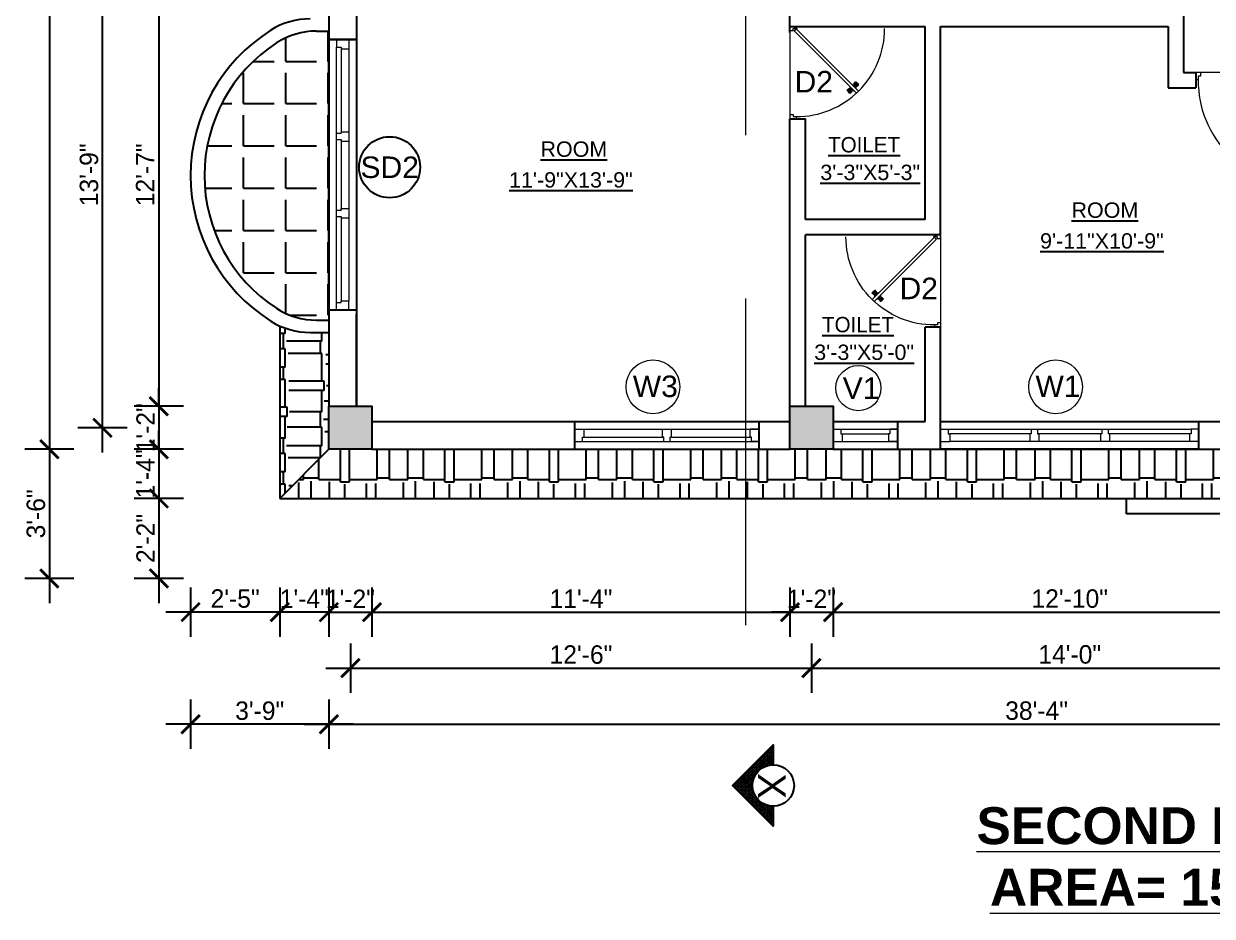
# Model space of a CAD drawing. Header units: inches. Extents: x 1397 to 20304, y -27267 to -746.
# Drawn here: x 9911 to 10297.7, y -19940.5 to -19650.3 of the extents above; entities that cross this region are included whole.
import ezdxf

# ---------------------------------------------------------------- set-up
doc = ezdxf.new("R2010")
doc.units = ezdxf.units.IN
doc.header["$LTSCALE"] = 17
doc.header["$MEASUREMENT"] = 0
doc.linetypes.add('21_FP_00$0$HIDDEN', pattern=[0.375, 0.25, -0.125])
doc.linetypes.add('PHANTOM2', pattern=[1.25, 0.625, -0.125, 0.125, -0.125, 0.125, -0.125])
for name, color, linetype, lineweight in [('25 BOT BAR', 12, 'Continuous', 25), ('aa_section_line', 2, 'PHANTOM2', 13), ('DOOR & WIN', 1, 'Continuous', 25), ('OUTLINE', 1, 'Continuous', 25), ('PUERTAS', 7, 'Continuous', 9), ('TEXT', 231, 'Continuous', 20), ('WINDOW FRAME PLAN', 162, 'Continuous', 18)]:
    doc.layers.add(name, color=color, linetype=linetype, lineweight=lineweight)
doc.layers.add('A-Sect-Iden', color=111, linetype='Continuous')
doc.styles.add('ARCHITECTURE', font='stylu.ttf')
doc.styles.add('DIMTEXT', font='arial.ttf', dxfattribs={"height": 6})
doc.styles.add('HEADING', font='swissel.ttf')
doc.dimstyles.new('8 SCALE', dxfattribs={"dimscale": 0, "dimtxt": 6, "dimasz": 6, "dimexe": 8, "dimexo": 8, "dimgap": 1.25, "dimtad": 1, "dimdec": 0, "dimzin": 3, "dimdsep": 46, "dimlunit": 4, "dimtxsty": 'ARCHITECTURE', "dimblk": 'ARCHTICK', "dimcen": 8, "dimdle": 8, "dimclrd": 5, "dimclre": 5, "dimclrt": 7, "dimadec": 0, "dimazin": 0, "dimtfac": 0.75, "dimtdec": 0, "dimtix": 1, "dimtmove": 2, "dimatfit": 3, "dimldrblk": 'ARCHTICK', "dimfxl": 8, "dimfxlon": 1, "dimtolj": 1, "dimtzin": 0, "dimlwd": -1, "dimlwe": -1, "dimarcsym": 0})
pattern_1 = [(0, (0, -934.489), (25.5, 12), [6, -5, 7, -3, 9, -4]), (0, (6, -933.989), (25.5, 12), [5, -19, 4, -6]), (0, (18, -935.239), (25.5, 12), [3, -31]), (90, (0, -934.489), (-8.5, 12), [11.5, -36.5]), (90, (6, -934.489), (-8.5, 12), [11.25, -36.75]), (90, (11, -934.489), (-8.5, 12), [10.5, -37.5]), (90, (18, -935.239), (-8.5, 12), [11.5, -36.5]), (90, (21, -935.239), (-8.5, 12), [11.5, -36.5]), (90, (30, -934.489), (-8.5, 12), [11, -37])]

# ---------------------------------------------------------------- blocks, each defined once
blk = doc.blocks.new("5'")
at = {"layer": 'WINDOW FRAME PLAN'}
for p, q in [((10026.35, -7897.24), (10086.35, -7897.24)), ((10026.35, -7897.24), (10026.35, -7901.24)), ((10026.35, -7897.24), (10029.35, -7897.24)), ((10029.35, -7899.74), (10029.35, -7897.24)), ((10054.85, -7899.74), (10054.85, -7897.24)), ((10054.85, -7897.24), (10057.85, -7897.24)), ((10057.85, -7899.74), (10057.85, -7897.24)), ((10086.35, -7897.24), (10083.35, -7897.24)), ((10083.35, -7899.74), (10083.35, -7897.24)), ((10086.35, -7897.24), (10086.35, -7901.24)), ((10026.35, -7901.24), (10086.35, -7901.24)), ((10026.35, -7901.24), (10028.85, -7901.24)), ((10028.85, -7901.24), (10028.85, -7899.74)), ((10028.85, -7899.74), (10029.35, -7899.74)), ((10029.35, -7899.74), (10054.85, -7899.74)), ((10055.35, -7899.74), (10054.85, -7899.74)), ((10055.35, -7901.24), (10055.35, -7899.74)), ((10057.35, -7901.24), (10057.35, -7899.74)), ((10057.85, -7899.74), (10057.35, -7899.74)), ((10057.85, -7899.74), (10083.35, -7899.74)), ((10083.85, -7899.74), (10083.35, -7899.74)), ((10083.85, -7901.24), (10083.85, -7899.74)), ((10086.35, -7901.24), (10083.85, -7901.24))]:
    blk.add_line(p, q, dxfattribs=at)
blk = doc.blocks.new('DFFDFD')
at = {"layer": 'DOOR & WIN'}
for p, q in [((-13646.78, -2252.33), (-13646.78, -2168.33)), ((-13637.78, -2168.33), (-13646.78, -2168.33)), ((-13637.78, -2168.33), (-13637.78, -2252.33)), ((-13637.78, -2252.33), (-13646.78, -2252.33)), ((-13637.78, -2252.33), (-13646.78, -2252.33))]:
    blk.add_line(p, q, dxfattribs=at)
at = {"layer": 'WINDOW FRAME PLAN'}
for p, q in [((-13644.28, -2168.33), (-13644.28, -2170.83)), ((-13640.28, -2168.33), (-13640.28, -2171.33)), ((-13644.28, -2249.83), (-13644.28, -2170.83)), ((-13644.28, -2170.83), (-13642.78, -2170.83)), ((-13642.78, -2170.83), (-13642.78, -2171.33)), ((-13642.78, -2171.33), (-13642.78, -2197.83)), ((-13642.78, -2171.33), (-13640.28, -2171.33)), ((-13640.28, -2171.33), (-13640.28, -2249.33)), ((-13644.28, -2197.83), (-13642.78, -2197.83)), ((-13644.28, -2199.83), (-13642.78, -2199.83)), ((-13642.78, -2197.33), (-13640.28, -2197.33)), ((-13642.78, -2199.83), (-13642.78, -2200.33)), ((-13642.78, -2199.83), (-13642.78, -2220.83)), ((-13642.78, -2200.33), (-13640.28, -2200.33)), ((-13644.28, -2220.83), (-13642.78, -2220.83)), ((-13644.28, -2222.83), (-13642.78, -2222.83)), ((-13642.78, -2220.33), (-13640.28, -2220.33)), ((-13642.78, -2220.83), (-13642.78, -2220.33)), ((-13642.78, -2222.83), (-13642.78, -2249.33)), ((-13642.78, -2223.33), (-13640.28, -2223.33)), ((-13644.28, -2252.33), (-13644.28, -2249.83)), ((-13644.28, -2249.83), (-13642.78, -2249.83)), ((-13642.78, -2249.33), (-13640.28, -2249.33)), ((-13642.78, -2249.83), (-13642.78, -2249.33)), ((-13640.28, -2252.33), (-13640.28, -2249.33))]:
    blk.add_line(p, q, dxfattribs=at)
blk = doc.blocks.new('2ft6in')
at = {"layer": 'PUERTAS', "color": 2}
for p, q in [((0.84, 2.1), (21.02, 22.28)), ((21.71, 21.6), (1.47, 1.37)), ((18.33, 21.76), (18.31, 21.77)), ((21.71, 21.6), (21.02, 22.28)), ((21.18, 18.9), (21.2, 18.89)), ((0, 2), (0, 0)), ((0.6, 2), (0, 2)), ((1.33, 0), (0, 0)), ((0.6, 1.26), (0.6, 2.04)), ((0.67, 1.26), (0.6, 1.26)), ((0.67, 1.26), (0.67, 2.01)), ((0.67, 1), (0.67, 1.26)), ((1.33, 1), (0.67, 1)), ((1.31, 1.53), (0.79, 2.06)), ((1.36, 1.58), (0.81, 2.12)), ((1.36, 1.58), (1.31, 1.53)), ((1.47, 1.37), (1.31, 1.53)), ((1.33, 0), (1.33, 1)), ((28.67, 0), (28.67, 1)), ((28.67, 1), (29.33, 1)), ((28.67, 0), (30, 0)), ((29.33, 1), (29.33, 2)), ((29.33, 2), (30, 2)), ((30, 0), (30, 2))]:
    blk.add_line(p, q, dxfattribs=at)
at = {"layer": 'PUERTAS', "color": 8}
for p, q in [((18.81, 20.78), (18.04, 21.4)), ((18.86, 20.83), (18.08, 21.46)), ((18.95, 20.92), (18.2, 21.58)), ((18.44, 21.9), (18.31, 21.77)), ((19.07, 21.03), (18.34, 21.72)), ((18.44, 21.9), (18.56, 22.02)), ((18.58, 22.01), (18.56, 22.02)), ((19.3, 21.26), (18.61, 22)), ((19.42, 21.38), (18.75, 22.14)), ((19.51, 21.48), (18.88, 22.26)), ((18.91, 20.27), (19.19, 20.69)), ((19.55, 21.53), (18.93, 22.3)), ((19.13, 20.8), (19.03, 20.9)), ((19.15, 20.82), (19.05, 20.92)), ((19.09, 20.44), (19.25, 20.76)), ((19.19, 20.87), (19.1, 20.96)), ((19.25, 20.93), (19.16, 21.02)), ((19.28, 20.63), (19.32, 20.83)), ((19.4, 21.08), (19.31, 21.17)), ((19.47, 21.15), (19.38, 21.24)), ((19.43, 20.78), (19.4, 20.9)), ((19.51, 21.19), (19.42, 21.28)), ((19.55, 20.91), (19.43, 20.94)), ((19.53, 21.21), (19.44, 21.3)), ((19.7, 21.06), (19.51, 21.01)), ((19.89, 21.24), (19.58, 21.08)), ((20.07, 21.42), (19.64, 21.15)), ((19.69, 19.49), (20.12, 19.76)), ((19.87, 19.67), (20.18, 19.83)), ((20.06, 19.85), (20.25, 19.9)), ((20.21, 20), (20.33, 19.97)), ((20.21, 19.38), (20.83, 18.61)), ((20.23, 19.7), (20.32, 19.61)), ((20.25, 19.72), (20.34, 19.63)), ((20.25, 19.43), (20.88, 18.65)), ((20.29, 19.76), (20.38, 19.67)), ((20.33, 20.13), (20.36, 20.01)), ((20.34, 19.53), (21, 18.77)), ((20.36, 19.83), (20.45, 19.74)), ((20.48, 20.28), (20.44, 20.08)), ((20.46, 19.64), (21.14, 18.91)), ((20.5, 19.98), (20.6, 19.89)), ((20.67, 20.47), (20.51, 20.15)), ((20.85, 20.64), (20.57, 20.22)), ((20.57, 20.04), (20.66, 19.95)), ((20.61, 20.09), (20.7, 19.99)), ((20.63, 20.11), (20.72, 20.01)), ((20.69, 19.87), (21.42, 19.19)), ((20.81, 19.99), (21.56, 19.33)), ((20.9, 20.08), (21.68, 19.45)), ((20.95, 20.13), (21.72, 19.51)), ((21.32, 19.01), (21.2, 18.89)), ((21.32, 19.01), (21.44, 19.14)), ((21.43, 19.15), (21.44, 19.14)), ((0, 0), (30, 0))]:
    blk.add_line(p, q, dxfattribs=at)
at = {"layer": 'PUERTAS', "color": 1}
for p, q in [((18.06, 21.44), (18.48, 21.86)), ((18.74, 20.79), (18.06, 21.34)), ((18.08, 21.51), (18.45, 21.88)), ((18.11, 21.49), (18.08, 21.51)), ((18.82, 22.25), (18.45, 21.88)), ((18.9, 22.28), (18.48, 21.86)), ((18.84, 22.23), (18.82, 22.25)), ((18.83, 20.8), (19.18, 21.15)), ((18.84, 20.21), (19.1, 20.6)), ((18.85, 20.11), (18.84, 20.12)), ((18.92, 20.89), (18.93, 20.88)), ((19.54, 21.59), (18.99, 22.27)), ((19.02, 20.88), (19.24, 21.1)), ((19.12, 20.8), (19.03, 20.89)), ((19.1, 20.7), (19.11, 20.69)), ((19.1, 20.6), (19.1, 20.6)), ((19.11, 20.79), (19.33, 21.01)), ((19.54, 21.5), (19.18, 21.15)), ((19.45, 21.31), (19.24, 21.1)), ((19.55, 21.22), (19.33, 21.01)), ((19.45, 21.41), (19.45, 21.41)), ((19.54, 21.22), (19.45, 21.31)), ((19.53, 19.43), (19.54, 19.42)), ((19.64, 21.23), (19.64, 21.23)), ((19.64, 19.42), (20.02, 19.67)), ((19.74, 21.24), (19.73, 21.23)), ((20.12, 21.49), (19.74, 21.24)), ((20.02, 19.67), (20.03, 19.68)), ((20.12, 19.68), (20.12, 19.68)), ((20.21, 19.69), (20.43, 19.9)), ((20.22, 21.48), (20.22, 21.49)), ((20.22, 19.41), (20.57, 19.76)), ((20.22, 19.69), (20.31, 19.6)), ((20.31, 19.6), (20.52, 19.81)), ((20.31, 19.5), (20.31, 19.5)), ((20.65, 20.12), (20.43, 19.9)), ((20.74, 20.03), (20.52, 19.81)), ((20.93, 20.11), (20.57, 19.76)), ((20.64, 20.11), (20.73, 20.02)), ((20.66, 20.31), (20.65, 20.31)), ((20.65, 20.21), (20.65, 20.22)), ((20.91, 20.7), (20.66, 20.31)), ((20.84, 20.02), (20.83, 20.03)), ((20.91, 20.8), (20.91, 20.79)), ((21.02, 20.12), (21.7, 19.57)), ((21.7, 19.47), (21.28, 19.05)), ((21.67, 19.4), (21.31, 19.03)), ((21.65, 19.42), (21.67, 19.4)), ((20.22, 19.32), (20.76, 18.64)), ((20.86, 18.63), (21.28, 19.05)), ((20.91, 18.68), (20.94, 18.66)), ((20.94, 18.66), (21.31, 19.03))]:
    blk.add_line(p, q, dxfattribs=at)
at = {"layer": 'PUERTAS', "color": 2}
for radius in [0.129, 0.0627]:
    blk.add_circle((0.68, 2.14), radius, dxfattribs=at)
at = {"layer": 'PUERTAS', "color": 8}
blk.add_arc((0.68, 2.14), 28.65, 359.7285, 90.0333, dxfattribs=at)
at = {"layer": 'PUERTAS', "color": 1}
for centre, start, end in [((18.78, 20.84), 231.0764, 315), ((18.89, 20.16), 135, 225), ((18.94, 22.23), 38.9236, 135), ((18.97, 20.93), 225, 315), ((19.16, 20.74), 135, 219.7428), ((19.06, 20.65), 315, 39.7428), ((19.4, 21.36), 315, 45), ((19.49, 21.55), 315, 38.9236), ((19.59, 19.47), 225, 315), ((19.6, 21.18), 50.2572, 135), ((19.68, 21.28), 230.2572, 315), ((20.07, 19.63), 50.2572, 135), ((20.17, 21.44), 45, 135), ((20.16, 19.73), 230.2572, 315), ((20.27, 19.36), 135, 218.9236), ((20.35, 19.55), 135, 225), ((20.7, 20.26), 135, 219.7428), ((20.6, 20.17), 315, 39.7428), ((20.78, 19.98), 45, 135), ((20.87, 20.75), 315, 45), ((20.98, 20.07), 51.0764, 135), ((21.65, 19.52), 315, 51.0764), ((20.82, 18.68), 218.9236, 315)]:
    blk.add_arc(centre, 0.0667, start, end, dxfattribs=at)
blk = doc.blocks.new('*U3074')
at = {"color": 3}
blk.add_blockref('2ft6in', (0, 0), dxfattribs=at)
blk = doc.blocks.new('3ft')
at = {"layer": 'PUERTAS', "color": 6}
for p, q in [((1.01, 2.52), (25.23, 26.74)), ((26.05, 25.92), (1.77, 1.64)), ((26.05, 25.92), (25.23, 26.74)), ((0, 2.4), (0, 0)), ((0.72, 2.4), (0, 2.4)), ((1.6, 0), (0, 0)), ((0.72, 1.52), (0.72, 2.44)), ((0.8, 1.52), (0.72, 1.52)), ((0.8, 1.52), (0.8, 2.41)), ((0.8, 1.2), (0.8, 1.52)), ((1.6, 1.2), (0.8, 1.2)), ((1.57, 1.84), (0.94, 2.47)), ((1.63, 1.89), (0.97, 2.55)), ((1.63, 1.89), (1.57, 1.84)), ((1.77, 1.64), (1.57, 1.84)), ((1.6, 0), (1.6, 1.2)), ((34.4, 0), (34.4, 1.2)), ((34.4, 1.2), (35.2, 1.2)), ((34.4, 0), (36, 0)), ((35.2, 1.2), (35.2, 2.4)), ((35.2, 2.4), (36, 2.4)), ((36, 0), (36, 2.4))]:
    blk.add_line(p, q, dxfattribs=at)
at = {"layer": 'PUERTAS', "color": 8}
for p, q in [((22.57, 24.94), (21.65, 25.68)), ((22.63, 24.99), (21.69, 25.75)), ((22.74, 25.1), (21.84, 25.9)), ((22.13, 26.28), (21.98, 26.13)), ((22.88, 25.24), (22.01, 26.06)), ((22.13, 26.28), (22.27, 26.42)), ((22.29, 26.41), (22.27, 26.42)), ((23.16, 25.52), (22.34, 26.39)), ((23.3, 25.66), (22.5, 26.56)), ((23.41, 25.77), (22.65, 26.71)), ((22.69, 24.32), (23.02, 24.83)), ((23.46, 25.83), (22.72, 26.75)), ((22.95, 24.96), (22.84, 25.07)), ((22.98, 24.99), (22.86, 25.1)), ((23.03, 25.04), (22.91, 25.15)), ((22.91, 24.53), (23.1, 24.91)), ((23.11, 25.12), (22.99, 25.23)), ((23.13, 24.76), (23.18, 24.99)), ((23.28, 25.3), (23.17, 25.41)), ((23.36, 25.37), (23.25, 25.49)), ((23.31, 24.94), (23.28, 25.08)), ((23.41, 25.43), (23.3, 25.54)), ((23.46, 25.09), (23.32, 25.13)), ((23.44, 25.45), (23.33, 25.56)), ((23.64, 25.27), (23.41, 25.22)), ((23.87, 25.49), (23.49, 25.3)), ((24.08, 25.71), (23.57, 25.38)), ((23.63, 23.38), (24.14, 23.72)), ((23.84, 23.6), (24.22, 23.79)), ((24.07, 23.82), (24.3, 23.88)), ((24.25, 24), (24.39, 23.97)), ((24.25, 23.26), (24.99, 22.34)), ((24.27, 23.64), (24.38, 23.53)), ((24.3, 23.67), (24.41, 23.56)), ((24.3, 23.32), (25.06, 22.38)), ((24.35, 23.72), (24.46, 23.61)), ((24.4, 24.15), (24.43, 24.01)), ((24.41, 23.43), (25.2, 22.53)), ((24.43, 23.8), (24.54, 23.69)), ((24.58, 24.33), (24.52, 24.1)), ((24.55, 23.57), (25.37, 22.7)), ((24.6, 23.97), (24.72, 23.86)), ((24.8, 24.56), (24.61, 24.18)), ((25.02, 24.77), (24.68, 24.26)), ((24.68, 24.05), (24.79, 23.94)), ((24.73, 24.1), (24.85, 23.99)), ((24.76, 24.13), (24.87, 24.02)), ((24.83, 23.85), (25.7, 23.03)), ((24.97, 23.99), (25.87, 23.2)), ((25.08, 24.1), (26.02, 23.34)), ((25.14, 24.15), (26.06, 23.41)), ((25.58, 22.82), (25.43, 22.67)), ((25.58, 22.82), (25.73, 22.97)), ((25.72, 22.98), (25.73, 22.97)), ((0, 0), (36, 0))]:
    blk.add_line(p, q, dxfattribs=at)
at = {"layer": 'PUERTAS', "color": 1}
for p, q in [((21.67, 25.73), (22.17, 26.23)), ((22.49, 24.95), (21.67, 25.61)), ((21.7, 25.82), (22.14, 26.26)), ((21.73, 25.79), (21.7, 25.82)), ((22.58, 26.7), (22.14, 26.26)), ((22.67, 26.73), (22.17, 26.23)), ((22.61, 26.67), (22.58, 26.7)), ((22.6, 24.96), (23.02, 25.38)), ((22.61, 24.25), (22.92, 24.72)), ((22.62, 24.13), (22.61, 24.14)), ((22.7, 25.07), (22.71, 25.06)), ((23.45, 25.91), (22.79, 26.73)), ((22.82, 25.06), (23.08, 25.32)), ((22.94, 24.95), (22.83, 25.07)), ((22.92, 24.72), (22.92, 24.72)), ((22.93, 24.94), (23.19, 25.21)), ((22.93, 24.84), (22.93, 24.83)), ((23.44, 25.81), (23.02, 25.38)), ((23.34, 25.58), (23.08, 25.32)), ((23.46, 25.47), (23.19, 25.21)), ((23.33, 25.7), (23.34, 25.69)), ((23.45, 25.46), (23.33, 25.57)), ((23.44, 23.31), (23.45, 23.3)), ((23.56, 23.3), (24.03, 23.61)), ((23.57, 25.47), (23.57, 25.47)), ((24.15, 25.79), (23.68, 25.48)), ((23.68, 25.48), (23.68, 25.48)), ((24.03, 23.61), (24.03, 23.62)), ((24.14, 23.62), (24.14, 23.62)), ((24.25, 23.62), (24.51, 23.89)), ((24.27, 25.78), (24.26, 25.79)), ((24.26, 23.29), (24.69, 23.71)), ((24.26, 23.63), (24.37, 23.52)), ((24.37, 23.52), (24.63, 23.77)), ((24.37, 23.4), (24.37, 23.4)), ((24.78, 24.15), (24.51, 23.89)), ((24.89, 24.03), (24.63, 23.77)), ((25.11, 24.14), (24.69, 23.71)), ((24.77, 24.14), (24.88, 24.03)), ((24.79, 24.38), (24.78, 24.37)), ((24.78, 24.26), (24.78, 24.26)), ((25.1, 24.84), (24.79, 24.38)), ((25, 24.03), (25, 24.03)), ((25.09, 24.96), (25.1, 24.95)), ((25.22, 24.14), (26.03, 23.48)), ((26.04, 23.37), (25.54, 22.86)), ((26.01, 23.27), (25.57, 22.83)), ((25.98, 23.3), (26.01, 23.27)), ((24.26, 23.18), (24.92, 22.37)), ((25.04, 22.36), (25.54, 22.86)), ((25.1, 22.42), (25.13, 22.39)), ((25.13, 22.39), (25.57, 22.83))]:
    blk.add_line(p, q, dxfattribs=at)
at = {"layer": 'PUERTAS', "color": 2}
for p, q in [((21.99, 26.11), (21.98, 26.13)), ((25.42, 22.68), (25.43, 22.67))]:
    blk.add_line(p, q, dxfattribs=at)
at = {"layer": 'PUERTAS', "color": 6}
for radius in [0.155, 0.0752]:
    blk.add_circle((0.82, 2.56), radius, dxfattribs=at)
blk.add_arc((0.82, 2.56), 34.38, 359.7285, 90.0333, dxfattribs=at)
at = {"layer": 'PUERTAS', "color": 1}
for centre, start, end in [((22.54, 25.01), 231.0764, 315), ((22.67, 24.2), 135, 225), ((22.73, 26.68), 38.9236, 135), ((22.77, 25.12), 225, 315), ((22.99, 24.89), 135, 219.7428), ((22.87, 24.78), 315, 39.7428), ((23.28, 25.63), 315, 45), ((23.39, 25.86), 315, 38.9236), ((23.51, 23.36), 225, 315), ((23.51, 25.41), 50.2572, 135), ((23.62, 25.53), 230.2572, 315), ((24.09, 23.56), 50.2572, 135), ((24.2, 23.68), 230.2572, 315), ((24.2, 25.73), 45, 135), ((24.32, 23.23), 135, 218.9236), ((24.42, 23.46), 135, 225), ((24.84, 24.31), 135, 219.7428), ((24.72, 24.21), 315, 39.7428), ((24.94, 23.98), 45, 135), ((25.04, 24.89), 315, 45), ((25.17, 24.08), 51.0764, 135), ((25.98, 23.42), 315, 51.0764), ((24.98, 22.42), 218.9236, 315)]:
    blk.add_arc(centre, 0.08, start, end, dxfattribs=at)
blk = doc.blocks.new('*U2802')
at = {"color": 3, "xscale": -1}
blk.add_blockref('3ft', (42, 0), dxfattribs=at)
blk = doc.blocks.new('_ArchTick')
at = {"color": 0, "linetype": 'ByBlock', "const_width": 0.15}
blk.add_lwpolyline([(-0.5, -0.5), (0.5, 0.5)], dxfattribs=at)
blk = doc.blocks.new('*D3460')
at = {"layer": '25 BOT BAR', "color": 5, "transparency": 16777216}
for p, q in [((9954.97, -19616.13), (9954.97, -19782.65)), ((9962.97, -19624.13), (9946.97, -19624.13)), ((9962.97, -19774.65), (9946.97, -19774.65))]:
    blk.add_line(p, q, dxfattribs=at)
at = {"layer": 'Defpoints', "color": 0, "transparency": 16777216}
for p in [(10010.29, -19624.13), (9954.97, -19774.65), (10010.29, -19774.65)]:
    blk.add_point(p, dxfattribs=at)
at = {"layer": '25 BOT BAR', "color": 5, "transparency": 16777216, "xscale": 6, "yscale": 6, "zscale": 6}
for p, rotation in [((9954.97, -19624.13), 90), ((9954.97, -19774.65), 270)]:
    blk.add_blockref('_ArchTick', p, dxfattribs=dict(at, rotation=rotation))
at = {"layer": '25 BOT BAR', "color": 7, "transparency": 16777216, "insert": (9950.51, -19699.39), "char_height": 6, "attachment_point": 5, "rotation": 90, "style": 'ARCHITECTURE'}
blk.add_mtext('\\A1;12\'-7"', dxfattribs=at)
blk = doc.blocks.new('*D3461')
at = {"layer": '25 BOT BAR', "color": 5, "transparency": 16777216}
for p, q in [((9954.97, -19774.65), (9954.97, -19768.65)), ((9962.97, -19774.65), (9946.97, -19774.65)), ((9954.97, -19774.65), (9954.97, -19788.65)), ((9962.97, -19788.65), (9946.97, -19788.65)), ((9954.97, -19788.65), (9954.97, -19794.65))]:
    blk.add_line(p, q, dxfattribs=at)
at = {"layer": 'Defpoints', "color": 0, "transparency": 16777216}
for p in [(10010.29, -19774.65), (9954.97, -19788.65), (10010.29, -19788.65)]:
    blk.add_point(p, dxfattribs=at)
at = {"layer": '25 BOT BAR', "color": 5, "transparency": 16777216, "xscale": 6, "yscale": 6, "zscale": 6}
for p, rotation in [((9954.97, -19774.65), 270), ((9954.97, -19788.65), 90)]:
    blk.add_blockref('_ArchTick', p, dxfattribs=dict(at, rotation=rotation))
at = {"layer": '25 BOT BAR', "color": 7, "transparency": 16777216, "insert": (9950.66, -19781.65), "char_height": 6, "attachment_point": 5, "rotation": 90, "style": 'ARCHITECTURE'}
blk.add_mtext('\\A1;1\'-2"', dxfattribs=at)
blk = doc.blocks.new('*D3462')
at = {"layer": '25 BOT BAR', "color": 5, "transparency": 16777216}
for p, q in [((9936.63, -19789.65), (9936.63, -19609.13)), ((9944.63, -19617.13), (9928.63, -19617.13)), ((9944.63, -19781.65), (9928.63, -19781.65))]:
    blk.add_line(p, q, dxfattribs=at)
at = {"layer": 'Defpoints', "color": 0, "transparency": 16777216}
for p in [(9936.63, -19617.13), (10017.29, -19617.13), (10017.29, -19781.65)]:
    blk.add_point(p, dxfattribs=at)
at = {"layer": '25 BOT BAR', "color": 5, "transparency": 16777216, "xscale": 6, "yscale": 6, "zscale": 6}
for p, rotation in [((9936.63, -19617.13), 90), ((9936.63, -19781.65), 270)]:
    blk.add_blockref('_ArchTick', p, dxfattribs=dict(at, rotation=rotation))
at = {"layer": '25 BOT BAR', "color": 7, "transparency": 16777216, "insert": (9932.27, -19699.39), "char_height": 6, "attachment_point": 5, "rotation": 90, "style": 'ARCHITECTURE'}
blk.add_mtext('\\A1;13\'-9"', dxfattribs=at)
blk = doc.blocks.new('*D3465')
at = {"layer": '25 BOT BAR', "color": 5, "transparency": 16777216}
for p, q in [((9919.35, -19320.65), (9919.35, -19796.65)), ((9927.35, -19328.65), (9911.35, -19328.65)), ((9927.35, -19788.65), (9911.35, -19788.65))]:
    blk.add_line(p, q, dxfattribs=at)
at = {"layer": 'Defpoints', "color": 0, "transparency": 16777216}
for p in [(10010.29, -19328.65), (9919.35, -19788.65), (10010.29, -19788.65)]:
    blk.add_point(p, dxfattribs=at)
at = {"layer": '25 BOT BAR', "color": 5, "transparency": 16777216, "xscale": 6, "yscale": 6, "zscale": 6}
for p, rotation in [((9919.35, -19328.65), 90), ((9919.35, -19788.65), 270)]:
    blk.add_blockref('_ArchTick', p, dxfattribs=dict(at, rotation=rotation))
at = {"layer": '25 BOT BAR', "color": 7, "transparency": 16777216, "insert": (9914.97, -19558.65), "char_height": 6, "attachment_point": 5, "rotation": 90, "style": 'ARCHITECTURE'}
blk.add_mtext('\\A1;38\'-4"', dxfattribs=at)
blk = doc.blocks.new('*D3466')
at = {"layer": '25 BOT BAR', "color": 5, "transparency": 16777216}
for p, q in [((10010.29, -19833.6), (10010.29, -19849.6)), ((10024.29, -19833.6), (10024.29, -19849.6)), ((10010.29, -19841.6), (10004.29, -19841.6)), ((10010.29, -19841.6), (10024.29, -19841.6)), ((10024.29, -19841.6), (10030.29, -19841.6))]:
    blk.add_line(p, q, dxfattribs=at)
at = {"layer": 'Defpoints', "color": 0, "transparency": 16777216}
for p in [(10010.29, -19788.65), (10024.29, -19788.65), (10024.29, -19841.6)]:
    blk.add_point(p, dxfattribs=at)
at = {"layer": '25 BOT BAR', "color": 5, "transparency": 16777216, "xscale": 6, "yscale": 6, "zscale": 6}
blk.add_blockref('_ArchTick', (10010.29, -19841.6), dxfattribs=at)
at = {"layer": '25 BOT BAR', "color": 5, "transparency": 16777216, "xscale": 6, "yscale": 6, "zscale": 6, "rotation": 180}
blk.add_blockref('_ArchTick', (10024.29, -19841.6), dxfattribs=at)
at = {"layer": '25 BOT BAR', "color": 7, "transparency": 16777216, "insert": (10017.29, -19837.29), "char_height": 6, "attachment_point": 5, "style": 'ARCHITECTURE'}
blk.add_mtext('\\A1;1\'-2"', dxfattribs=at)
blk = doc.blocks.new('*D3467')
at = {"layer": '25 BOT BAR', "color": 5, "transparency": 16777216}
for p, q in [((10024.29, -19833.6), (10024.29, -19849.6)), ((10160.29, -19833.6), (10160.29, -19849.6)), ((10016.29, -19841.6), (10168.29, -19841.6))]:
    blk.add_line(p, q, dxfattribs=at)
at = {"layer": 'Defpoints', "color": 0, "transparency": 16777216}
for p in [(10024.29, -19788.65), (10160.29, -19788.65), (10160.29, -19841.6)]:
    blk.add_point(p, dxfattribs=at)
at = {"layer": '25 BOT BAR', "color": 5, "transparency": 16777216, "xscale": 6, "yscale": 6, "zscale": 6, "rotation": 180}
blk.add_blockref('_ArchTick', (10024.29, -19841.6), dxfattribs=at)
at = {"layer": '25 BOT BAR', "color": 5, "transparency": 16777216, "xscale": 6, "yscale": 6, "zscale": 6}
blk.add_blockref('_ArchTick', (10160.29, -19841.6), dxfattribs=at)
at = {"layer": '25 BOT BAR', "color": 7, "transparency": 16777216, "insert": (10092.29, -19837.22), "char_height": 6, "attachment_point": 5, "style": 'ARCHITECTURE'}
blk.add_mtext('\\A1;11\'-4"', dxfattribs=at)
blk = doc.blocks.new('*D3468')
at = {"layer": '25 BOT BAR', "color": 5, "transparency": 16777216}
for p, q in [((10160.29, -19833.6), (10160.29, -19849.6)), ((10174.29, -19833.6), (10174.29, -19849.6)), ((10160.29, -19841.6), (10154.29, -19841.6)), ((10160.29, -19841.6), (10174.29, -19841.6)), ((10174.29, -19841.6), (10180.29, -19841.6))]:
    blk.add_line(p, q, dxfattribs=at)
at = {"layer": 'Defpoints', "color": 0, "transparency": 16777216}
for p in [(10160.29, -19788.65), (10174.29, -19788.65), (10174.29, -19841.6)]:
    blk.add_point(p, dxfattribs=at)
at = {"layer": '25 BOT BAR', "color": 5, "transparency": 16777216, "xscale": 6, "yscale": 6, "zscale": 6}
blk.add_blockref('_ArchTick', (10160.29, -19841.6), dxfattribs=at)
at = {"layer": '25 BOT BAR', "color": 5, "transparency": 16777216, "xscale": 6, "yscale": 6, "zscale": 6, "rotation": 180}
blk.add_blockref('_ArchTick', (10174.29, -19841.6), dxfattribs=at)
at = {"layer": '25 BOT BAR', "color": 7, "transparency": 16777216, "insert": (10167.29, -19837.29), "char_height": 6, "attachment_point": 5, "style": 'ARCHITECTURE'}
blk.add_mtext('\\A1;1\'-2"', dxfattribs=at)
blk = doc.blocks.new('*D3469')
at = {"layer": '25 BOT BAR', "color": 5, "transparency": 16777216}
for p, q in [((10174.29, -19833.6), (10174.29, -19849.6)), ((10328.29, -19833.6), (10328.29, -19849.6)), ((10166.29, -19841.6), (10336.29, -19841.6))]:
    blk.add_line(p, q, dxfattribs=at)
at = {"layer": 'Defpoints', "color": 0, "transparency": 16777216}
for p in [(10174.29, -19788.65), (10328.29, -19788.65), (10328.29, -19841.6)]:
    blk.add_point(p, dxfattribs=at)
at = {"layer": '25 BOT BAR', "color": 5, "transparency": 16777216, "xscale": 6, "yscale": 6, "zscale": 6, "rotation": 180}
blk.add_blockref('_ArchTick', (10174.29, -19841.6), dxfattribs=at)
at = {"layer": '25 BOT BAR', "color": 5, "transparency": 16777216, "xscale": 6, "yscale": 6, "zscale": 6}
blk.add_blockref('_ArchTick', (10328.29, -19841.6), dxfattribs=at)
at = {"layer": '25 BOT BAR', "color": 7, "transparency": 16777216, "insert": (10251.29, -19837.24), "char_height": 6, "attachment_point": 5, "style": 'ARCHITECTURE'}
blk.add_mtext('\\A1;12\'-10"', dxfattribs=at)
blk = doc.blocks.new('*D3473')
at = {"layer": '25 BOT BAR', "color": 5, "transparency": 16777216}
for p, q in [((10017.29, -19851.8), (10017.29, -19867.8)), ((10167.29, -19851.8), (10167.29, -19867.8)), ((10009.29, -19859.8), (10175.29, -19859.8))]:
    blk.add_line(p, q, dxfattribs=at)
at = {"layer": 'Defpoints', "color": 0, "transparency": 16777216}
for p in [(10017.29, -19781.65), (10167.29, -19781.65), (10167.29, -19859.8)]:
    blk.add_point(p, dxfattribs=at)
at = {"layer": '25 BOT BAR', "color": 5, "transparency": 16777216, "xscale": 6, "yscale": 6, "zscale": 6, "rotation": 180}
blk.add_blockref('_ArchTick', (10017.29, -19859.8), dxfattribs=at)
at = {"layer": '25 BOT BAR', "color": 5, "transparency": 16777216, "xscale": 6, "yscale": 6, "zscale": 6}
blk.add_blockref('_ArchTick', (10167.29, -19859.8), dxfattribs=at)
at = {"layer": '25 BOT BAR', "color": 7, "transparency": 16777216, "insert": (10092.29, -19855.44), "char_height": 6, "attachment_point": 5, "style": 'ARCHITECTURE'}
blk.add_mtext('\\A1;12\'-6"', dxfattribs=at)
blk = doc.blocks.new('*D3474')
at = {"layer": '25 BOT BAR', "color": 5, "transparency": 16777216}
for p, q in [((10167.29, -19851.8), (10167.29, -19867.8)), ((10335.29, -19851.8), (10335.29, -19867.8)), ((10159.29, -19859.8), (10343.29, -19859.8))]:
    blk.add_line(p, q, dxfattribs=at)
at = {"layer": 'Defpoints', "color": 0, "transparency": 16777216}
for p in [(10167.29, -19781.65), (10335.29, -19781.65), (10335.29, -19859.8)]:
    blk.add_point(p, dxfattribs=at)
at = {"layer": '25 BOT BAR', "color": 5, "transparency": 16777216, "xscale": 6, "yscale": 6, "zscale": 6, "rotation": 180}
blk.add_blockref('_ArchTick', (10167.29, -19859.8), dxfattribs=at)
at = {"layer": '25 BOT BAR', "color": 5, "transparency": 16777216, "xscale": 6, "yscale": 6, "zscale": 6}
blk.add_blockref('_ArchTick', (10335.29, -19859.8), dxfattribs=at)
at = {"layer": '25 BOT BAR', "color": 7, "transparency": 16777216, "insert": (10251.29, -19855.39), "char_height": 6, "attachment_point": 5, "style": 'ARCHITECTURE'}
blk.add_mtext('\\A1;14\'-0"', dxfattribs=at)
blk = doc.blocks.new('*D3476')
at = {"layer": '25 BOT BAR', "color": 5, "transparency": 16777216}
for p, q in [((10010.29, -19870.06), (10010.29, -19886.06)), ((10470.75, -19870.06), (10470.75, -19886.06)), ((10002.29, -19878.06), (10478.75, -19878.06))]:
    blk.add_line(p, q, dxfattribs=at)
at = {"layer": 'Defpoints', "color": 0, "transparency": 16777216}
for p in [(10010.29, -19788.65), (10470.75, -19788.65), (10470.75, -19878.06)]:
    blk.add_point(p, dxfattribs=at)
at = {"layer": '25 BOT BAR', "color": 5, "transparency": 16777216, "xscale": 6, "yscale": 6, "zscale": 6, "rotation": 180}
blk.add_blockref('_ArchTick', (10010.29, -19878.06), dxfattribs=at)
at = {"layer": '25 BOT BAR', "color": 5, "transparency": 16777216, "xscale": 6, "yscale": 6, "zscale": 6}
blk.add_blockref('_ArchTick', (10470.75, -19878.06), dxfattribs=at)
at = {"layer": '25 BOT BAR', "color": 7, "transparency": 16777216, "insert": (10240.52, -19873.68), "char_height": 6, "attachment_point": 5, "style": 'ARCHITECTURE'}
blk.add_mtext('\\A1;38\'-4"', dxfattribs=at)
blk = doc.blocks.new('*D3432')
at = {"layer": '25 BOT BAR', "color": 5, "transparency": 16777216}
for p, q in [((9954.97, -19788.65), (9954.97, -19782.65)), ((9962.97, -19788.65), (9946.97, -19788.65)), ((9954.97, -19788.65), (9954.97, -19804.65)), ((9962.97, -19804.65), (9946.97, -19804.65)), ((9954.97, -19804.65), (9954.97, -19810.65))]:
    blk.add_line(p, q, dxfattribs=at)
at = {"layer": 'Defpoints', "color": 0, "transparency": 16777216}
for p in [(10010.29, -19788.65), (9954.97, -19804.65), (9994.29, -19804.65)]:
    blk.add_point(p, dxfattribs=at)
at = {"layer": '25 BOT BAR', "color": 5, "transparency": 16777216, "xscale": 6, "yscale": 6, "zscale": 6}
for p, rotation in [((9954.97, -19788.65), 270), ((9954.97, -19804.65), 90)]:
    blk.add_blockref('_ArchTick', p, dxfattribs=dict(at, rotation=rotation))
at = {"layer": '25 BOT BAR', "color": 7, "transparency": 16777216, "insert": (9950.59, -19796.65), "char_height": 6, "attachment_point": 5, "rotation": 90, "style": 'ARCHITECTURE'}
blk.add_mtext('\\A1;1\'-4"', dxfattribs=at)
blk = doc.blocks.new('*D3433')
at = {"layer": '25 BOT BAR', "color": 5, "transparency": 16777216}
for p, q in [((9954.97, -19796.65), (9954.97, -19838.65)), ((9962.97, -19804.65), (9946.97, -19804.65)), ((9962.97, -19830.65), (9946.97, -19830.65))]:
    blk.add_line(p, q, dxfattribs=at)
at = {"layer": 'Defpoints', "color": 0, "transparency": 16777216}
for p in [(9994.29, -19804.65), (9954.97, -19830.65), (10316.29, -19830.65)]:
    blk.add_point(p, dxfattribs=at)
at = {"layer": '25 BOT BAR', "color": 5, "transparency": 16777216, "xscale": 6, "yscale": 6, "zscale": 6}
for p, rotation in [((9954.97, -19804.65), 90), ((9954.97, -19830.65), 270)]:
    blk.add_blockref('_ArchTick', p, dxfattribs=dict(at, rotation=rotation))
at = {"layer": '25 BOT BAR', "color": 7, "transparency": 16777216, "insert": (9950.66, -19817.65), "char_height": 6, "attachment_point": 5, "rotation": 90, "style": 'ARCHITECTURE'}
blk.add_mtext('\\A1;2\'-2"', dxfattribs=at)
blk = doc.blocks.new('*D3434')
at = {"layer": '25 BOT BAR', "color": 5, "transparency": 16777216}
for p, q in [((9919.35, -19780.65), (9919.35, -19838.65)), ((9927.35, -19788.65), (9911.35, -19788.65)), ((9927.35, -19830.65), (9911.35, -19830.65))]:
    blk.add_line(p, q, dxfattribs=at)
at = {"layer": 'Defpoints', "color": 0, "transparency": 16777216}
for p in [(10010.29, -19788.65), (9919.35, -19830.65), (10316.29, -19830.65)]:
    blk.add_point(p, dxfattribs=at)
at = {"layer": '25 BOT BAR', "color": 5, "transparency": 16777216, "xscale": 6, "yscale": 6, "zscale": 6}
for p, rotation in [((9919.35, -19788.65), 90), ((9919.35, -19830.65), 270)]:
    blk.add_blockref('_ArchTick', p, dxfattribs=dict(at, rotation=rotation))
at = {"layer": '25 BOT BAR', "color": 7, "transparency": 16777216, "insert": (9914.99, -19809.65), "char_height": 6, "attachment_point": 5, "rotation": 90, "style": 'ARCHITECTURE'}
blk.add_mtext('\\A1;3\'-6"', dxfattribs=at)
blk = doc.blocks.new('*D3439')
at = {"layer": '25 BOT BAR', "color": 5, "transparency": 16777216}
for p, q in [((9994.29, -19833.6), (9994.29, -19849.6)), ((10010.29, -19833.6), (10010.29, -19849.6)), ((9994.29, -19841.6), (9988.29, -19841.6)), ((10010.29, -19841.6), (9994.29, -19841.6)), ((10010.29, -19841.6), (10016.29, -19841.6))]:
    blk.add_line(p, q, dxfattribs=at)
at = {"layer": 'Defpoints', "color": 0, "transparency": 16777216}
for p in [(10010.29, -19788.65), (9994.29, -19804.65), (9994.29, -19841.6)]:
    blk.add_point(p, dxfattribs=at)
at = {"layer": '25 BOT BAR', "color": 5, "transparency": 16777216, "xscale": 6, "yscale": 6, "zscale": 6}
blk.add_blockref('_ArchTick', (9994.29, -19841.6), dxfattribs=at)
at = {"layer": '25 BOT BAR', "color": 5, "transparency": 16777216, "xscale": 6, "yscale": 6, "zscale": 6, "rotation": 180}
blk.add_blockref('_ArchTick', (10010.29, -19841.6), dxfattribs=at)
at = {"layer": '25 BOT BAR', "color": 7, "transparency": 16777216, "insert": (10002.29, -19837.22), "char_height": 6, "attachment_point": 5, "style": 'ARCHITECTURE'}
blk.add_mtext('\\A1;1\'-4"', dxfattribs=at)
blk = doc.blocks.new('*D3440')
at = {"layer": '25 BOT BAR', "color": 5, "transparency": 16777216}
for p, q in [((9965.29, -19833.6), (9965.29, -19849.6)), ((9994.29, -19833.6), (9994.29, -19849.6)), ((10002.29, -19841.6), (9957.29, -19841.6))]:
    blk.add_line(p, q, dxfattribs=at)
at = {"layer": 'Defpoints', "color": 0, "transparency": 16777216}
for p in [(9965.29, -19632.65), (9994.29, -19804.65), (9965.29, -19841.6)]:
    blk.add_point(p, dxfattribs=at)
at = {"layer": '25 BOT BAR', "color": 5, "transparency": 16777216, "xscale": 6, "yscale": 6, "zscale": 6, "rotation": 180}
blk.add_blockref('_ArchTick', (9965.29, -19841.6), dxfattribs=at)
at = {"layer": '25 BOT BAR', "color": 5, "transparency": 16777216, "xscale": 6, "yscale": 6, "zscale": 6}
blk.add_blockref('_ArchTick', (9994.29, -19841.6), dxfattribs=at)
at = {"layer": '25 BOT BAR', "color": 7, "transparency": 16777216, "insert": (9979.79, -19837.22), "char_height": 6, "attachment_point": 5, "style": 'ARCHITECTURE'}
blk.add_mtext('\\A1;2\'-5"', dxfattribs=at)
blk = doc.blocks.new('*D3441')
at = {"layer": '25 BOT BAR', "color": 5, "transparency": 16777216}
for p, q in [((9965.29, -19870.06), (9965.29, -19886.06)), ((10010.29, -19870.06), (10010.29, -19886.06)), ((10018.29, -19878.06), (9957.29, -19878.06))]:
    blk.add_line(p, q, dxfattribs=at)
at = {"layer": 'Defpoints', "color": 0, "transparency": 16777216}
for p in [(9965.29, -19632.65), (10010.29, -19788.65), (9965.29, -19878.06)]:
    blk.add_point(p, dxfattribs=at)
at = {"layer": '25 BOT BAR', "color": 5, "transparency": 16777216, "xscale": 6, "yscale": 6, "zscale": 6, "rotation": 180}
blk.add_blockref('_ArchTick', (9965.29, -19878.06), dxfattribs=at)
at = {"layer": '25 BOT BAR', "color": 5, "transparency": 16777216, "xscale": 6, "yscale": 6, "zscale": 6}
blk.add_blockref('_ArchTick', (10010.29, -19878.06), dxfattribs=at)
at = {"layer": '25 BOT BAR', "color": 7, "transparency": 16777216, "insert": (9987.79, -19873.7), "char_height": 6, "attachment_point": 5, "style": 'ARCHITECTURE'}
blk.add_mtext('\\A1;3\'-9"', dxfattribs=at)

msp = doc.modelspace()

# ---------------------------------------------------------------- hatches: boundary and pattern name
at = {"layer": 'A-Sect-Iden', "ltscale": 0.5}
h = msp.add_hatch(dxfattribs=at)
h.set_pattern_fill('ANSI37', color=2, scale=5, style=0)
h.set_pattern_definition([(45, (-15694.22874, -26079.5189), (-0.441941738, 0.441941738), []), (135, (-15694.22874, -26079.5189), (-0.441941738, -0.441941738), [])])
h.paths.add_polyline_path([(10154.85, -19904.75), (10154.85, -19911.24), (10141.6, -19898), (10154.85, -19884.76), (10154.85, -19891.25, 1)])
at = {"layer": 'DOOR & WIN'}
h = msp.add_hatch(color=256, dxfattribs=at)
h.dxf.hatch_style = 1
h.paths.add_polyline_path([(10024.29, -19774.65), (10010.29, -19774.65), (10010.29, -19788.65), (10024.29, -19788.65)])
h = msp.add_hatch(color=256, dxfattribs=at)
h.dxf.hatch_style = 1
h.paths.add_polyline_path([(10174.29, -19774.65), (10160.29, -19774.65), (10160.29, -19788.65), (10174.29, -19788.65)])
at = {"layer": 'OUTLINE'}
h = msp.add_hatch(dxfattribs=at)
h.set_pattern_fill('ANGLE', color=8, scale=50)
h.set_pattern_definition([(0, (0, 0), (0, 13.75), [10, -3.75]), (90, (0, 0), (-13.75, 8e-16), [10, -3.75])])
h.paths.add_polyline_path([(10010.29, -19652.65), (10006.29, -19652.65, 0.144768), (9993.23, -19656.51, 0.543527), (9993.23, -19742.79, 0.144768), (10006.29, -19746.65), (10010.29, -19746.65)])
h = msp.add_hatch(dxfattribs=at)
h.set_pattern_fill('AR-RSHKE', color=8, angle=90)
h.set_pattern_definition([(90, (0, -934.489), (-12, 25.5), [6, -5, 7, -3, 9, -4]), (90, (-0.5, -928.489), (-12, 25.5), [5, -19, 4, -6]), (90, (0.75, -916.489), (-12, 25.5), [3, -31]), (180, (0, -934.489), (-12, -8.5), [11.5, -36.5]), (180, (4e-16, -928.489), (-12, -8.5), [11.25, -36.75]), (180, (7e-16, -923.489), (-12, -8.5), [10.5, -37.5]), (180, (0.75, -916.489), (-12, -8.5), [11.5, -36.5]), (180, (0.75, -913.489), (-12, -8.5), [11.5, -36.5]), (180, (2e-15, -904.489), (-12, -8.5), [11, -37])])
h.paths.add_polyline_path([(10010.29, -19750.65), (9998.29, -19750.65, -0.019991), (9994.29, -19748.66), (9994.29, -19804.65), (10010.29, -19788.65), (10010.29, -19774.65)])
h = msp.add_hatch(dxfattribs=at)
h.set_pattern_fill('AR-RSHKE', color=8)
h.set_pattern_definition(pattern_1)
h.paths.add_polyline_path([(10145.85, -19788.65), (10024.29, -19788.65), (10010.29, -19788.65), (9994.29, -19804.65), (10145.85, -19804.65)])
h = msp.add_hatch(dxfattribs=at)
h.set_pattern_fill('AR-RSHKE', color=8)
h.set_pattern_definition(pattern_1)
h.paths.add_polyline_path([(10328.29, -19788.65), (10174.29, -19788.65), (10160.29, -19788.65), (10145.85, -19788.65), (10145.85, -19804.65), (10316.29, -19804.65)])

# ---------------------------------------------------------------- linework, layer by layer
at = {"layer": '25 BOT BAR'}
for p, q in [((10288.29, -19484.15), (10288.29, -19666.13)), ((10010.29, -19624.13), (10010.29, -19774.65)), ((10019.29, -19624.13), (10019.29, -19774.65)), ((10160.29, -19653.13), (10160.29, -19624.13)), ((10160.29, -19651.13), (10204.29, -19651.13)), ((10204.29, -19713.89), (10204.29, -19651.13)), ((10209.29, -19718.89), (10209.29, -19651.13)), ((10209.29, -19651.13), (10283.29, -19651.13)), ((10283.29, -19651.13), (10283.29, -19671.13)), ((10006.29, -19652.65), (10010.29, -19652.65)), ((10010.29, -19655.39), (10019.29, -19655.39)), ((10288.29, -19666.13), (10292.29, -19666.13)), ((10292.29, -19666.13), (10292.29, -19671.13)), ((10283.29, -19671.13), (10292.29, -19671.13)), ((10160.29, -19774.65), (10160.29, -19681.13)), ((10160.29, -19681.13), (10165.29, -19681.13)), ((10165.29, -19713.89), (10165.29, -19681.13)), ((10204.29, -19713.89), (10165.29, -19713.89)), ((10165.29, -19774.65), (10165.29, -19718.89)), ((10209.29, -19718.89), (10165.29, -19718.89)), ((10019.29, -19774.65), (10019.29, -19744.65)), ((9994.29, -19748.51), (9994.29, -19804.65)), ((10006.29, -19746.65), (10010.29, -19746.65)), ((10004.19, -19750.65), (10010.29, -19750.65)), ((10204.29, -19779.65), (10204.29, -19748.89)), ((10209.29, -19748.89), (10204.29, -19748.89)), ((10209.29, -19779.65), (10209.29, -19748.89)), ((10024.29, -19779.65), (10160.29, -19779.65)), ((10090.29, -19788.65), (10090.29, -19779.65)), ((10150.29, -19788.65), (10150.29, -19779.65)), ((10195.29, -19779.65), (10195.29, -19788.65)), ((9994.29, -19804.65), (10010.29, -19788.65)), ((10024.29, -19788.65), (10160.29, -19788.65)), ((10269.75, -19809.65), (10269.75, -19804.65)), ((10316.29, -19809.65), (10269.75, -19809.65))]:
    msp.add_line(p, q, dxfattribs=at)
msp.add_circle((10030.04, -19696.92), 9.93, dxfattribs=at)
for centre, radius, start, end in [((10004.19, -19672.65), 24, 90, 122.203), ((10021.2, -19699.65), 55.91, 122.203, 237.797), ((10006.29, -19676.65), 24, 90, 122.9495), ((10021.2, -19699.65), 51.41, 122.9495, 237.0505), ((10006.29, -19722.65), 24, 237.0505, 270), ((10004.19, -19726.65), 24, 237.797, 270)]:
    msp.add_arc(centre, radius, start, end, dxfattribs=at)
at = {"layer": 'A-Sect-Iden', "ltscale": 0.5}
msp.add_lwpolyline([(10154.85, -19904.75), (10154.85, -19911.24), (10141.6, -19898), (10154.85, -19884.76), (10154.85, -19891.25)], dxfattribs=at)
msp.add_circle((10154.85, -19898), 6.75, dxfattribs=at)
at = {"layer": 'aa_section_line', "linetype": '21_FP_00$0$HIDDEN', "ltscale": 25}
msp.add_line((10145.86, -19261.46), (10145.85, -19885.17), dxfattribs=at)
at = {"layer": 'DOOR & WIN'}
for p, q in [((10010.29, -19743.39), (10010.29, -19655.39)), ((10019.29, -19655.39), (10010.29, -19655.39)), ((10019.29, -19655.39), (10019.29, -19743.39)), ((10019.29, -19743.39), (10010.29, -19743.39)), ((10019.29, -19743.39), (10010.29, -19743.39)), ((10174.29, -19779.65), (10204.29, -19779.65)), ((10209.29, -19779.65), (10328.29, -19779.65)), ((10174.29, -19788.65), (10328.29, -19788.65)), ((9994.29, -19804.65), (10316.29, -19804.65))]:
    msp.add_line(p, q, dxfattribs=at)
at = {"layer": 'OUTLINE'}
for points in [[(10010.29, -19774.65), (10024.29, -19774.65), (10024.29, -19788.65), (10010.29, -19788.65)], [(10160.29, -19774.65), (10174.29, -19774.65), (10174.29, -19788.65), (10160.29, -19788.65)]]:
    msp.add_lwpolyline(points, close=True, dxfattribs=at)
at = {"layer": 'TEXT'}
for centre, radius in [((10115.71, -19768.33), 8.75), ((10246.71, -19768.33), 8.75), ((10182.54, -19768.75), 7.35)]:
    msp.add_circle(centre, radius, dxfattribs=at)
at = {"layer": 'WINDOW FRAME PLAN'}
for p, q in [((10012.79, -19655.39), (10012.79, -19657.89)), ((10016.79, -19655.39), (10016.79, -19658.39)), ((10012.79, -19740.89), (10012.79, -19657.89)), ((10012.79, -19657.89), (10014.29, -19657.89)), ((10014.29, -19657.89), (10014.29, -19658.39)), ((10014.29, -19658.39), (10014.29, -19685.89)), ((10014.29, -19658.39), (10016.79, -19658.39)), ((10016.79, -19658.39), (10016.79, -19740.39)), ((10012.79, -19685.89), (10014.29, -19685.89)), ((10014.29, -19685.39), (10016.79, -19685.39)), ((10012.79, -19687.89), (10014.29, -19687.89)), ((10014.29, -19687.89), (10014.29, -19688.39)), ((10014.29, -19687.89), (10014.29, -19710.89)), ((10014.29, -19688.39), (10016.79, -19688.39)), ((10012.79, -19710.89), (10014.29, -19710.89)), ((10012.79, -19712.89), (10014.29, -19712.89)), ((10014.29, -19710.39), (10016.79, -19710.39)), ((10014.29, -19710.89), (10014.29, -19710.39)), ((10014.29, -19712.89), (10014.29, -19740.39)), ((10014.29, -19713.39), (10016.79, -19713.39)), ((10012.79, -19743.39), (10012.79, -19740.89)), ((10012.79, -19740.89), (10014.29, -19740.89)), ((10014.29, -19740.39), (10016.79, -19740.39)), ((10014.29, -19740.89), (10014.29, -19740.39)), ((10016.79, -19743.39), (10016.79, -19740.39)), ((10174.29, -19782.15), (10195.29, -19782.15)), ((10174.29, -19782.15), (10176.79, -19782.15)), ((10176.79, -19782.15), (10176.79, -19783.65)), ((10195.29, -19782.15), (10192.79, -19782.15)), ((10192.79, -19782.15), (10192.79, -19783.65)), ((10174.29, -19786.15), (10195.29, -19786.15)), ((10174.29, -19786.15), (10177.29, -19786.15)), ((10176.79, -19783.65), (10177.29, -19783.65)), ((10177.29, -19783.65), (10192.29, -19783.65)), ((10177.29, -19783.65), (10177.29, -19786.15)), ((10192.29, -19783.65), (10192.29, -19786.15)), ((10192.79, -19783.65), (10192.29, -19783.65)), ((10195.29, -19786.15), (10192.29, -19786.15))]:
    msp.add_line(p, q, dxfattribs=at)

# ---------------------------------------------------------------- block references
at = {"layer": '25 BOT BAR'}
msp.add_blockref("5'", (63.94, -11884.91), dxfattribs=at)
at = {"layer": 'DOOR & WIN', "rotation": 270}
msp.add_blockref('*U3074', (10160.29, -19651.13), dxfattribs=at)
at = {"layer": 'DOOR & WIN', "xscale": -1}
for name, p, rotation in [('*U2802', (10286.29, -19666.13), 180), ('*U3074', (10209.29, -19718.89), 90)]:
    msp.add_blockref(name, p, dxfattribs=dict(at, rotation=rotation))
at = {"layer": 'OUTLINE', "rotation": 270}
msp.add_blockref('DFFDFD', (12461.61, -33426.43), dxfattribs=at)

# ---------------------------------------------------------------- texts
at = {"layer": 'A-Sect-Iden', "ltscale": 0.5, "insert": (10154.39, -19898.15), "char_height": 9, "width": 12.25, "attachment_point": 5, "rotation": 269.8551, "style": 'HEADING'}
msp.add_mtext('X', dxfattribs=at)
at = {"layer": 'DOOR & WIN', "char_height": 5, "attachment_point": 5}
for s, insert in [('{\\fArial TUR|b0|i0|c162|p34;\\L\\C7; ROOM}', (10089.01, -19691.06)), ('{\\L\\C7;TOILET}', (10184.39, -19689.63)), ('{\\fArial TUR|b0|i0|c0|p34;\\L\\C7;11\'-9"X13\'-9"}', (10089.01, -19701.07)), ('{\\fArial TUR|b0|i0|c0|p34;\\L\\C7;3\'-3"X5\'-3"}', (10186.39, -19698.63)), ('{\\fArial TUR|b0|i0|c0|p34;\\L\\C7; \\fArial TUR|b0|i0|c162|p34;ROOM}', (10261.76, -19710.9)), ('{\\fArial TUR|b0|i0|c0|p34;\\L\\C7;9\'-11"X10\'-9"}', (10261.76, -19720.91)), ('{\\L\\C7;TOILET}', (10182.41, -19748.13)), ('{\\fArial TUR|b0|i0|c0|p34;\\L\\C7;3\'-3"X5\'-0"}', (10184.41, -19757.13))]:
    msp.add_mtext(s, dxfattribs=dict(at, insert=insert))
at = {"layer": 'TEXT', "style": 'DIMTEXT'}
for s, p in [('D2', (10161.78, -19672.61)), ('D2', (10195.94, -19739.83)), ('W3', (10109.15, -19771.66)), ('V1', (10177.44, -19772.26)), ('W1', (10240.15, -19771.66))]:
    msp.add_text(s, height=7, dxfattribs=at).set_placement(p)
msp.add_text('SD2', height=7, rotation=360, dxfattribs=at).set_placement((10020.56, -19700.42))
at = {"layer": 'TEXT', "insert": (10313.62, -19905.06), "char_height": 12, "width": 396.2985, "attachment_point": 2}
msp.add_mtext('{\\fArial|b1|i0|c0|p34;\\LSECOND FLOOR PLAN \\PAREA= 1565.64 SQ.FT}', dxfattribs=at)

# ---------------------------------------------------------------- dimensions: what is measured, and where the dimension line sits
at = {"layer": '25 BOT BAR'}
for base, p1, p2, picture, middle in [((9919.35, -19788.65), (10010.29, -19328.65), (10010.29, -19788.65), '*D3465', (9914.97, -19558.65)), ((9936.63, -19617.13), (10017.29, -19781.65), (10017.29, -19617.13), '*D3462', (9932.27, -19699.39)), ((9954.97, -19774.65), (10010.29, -19624.13), (10010.29, -19774.65), '*D3460', (9950.51, -19699.39)), ((9954.97, -19788.65), (10010.29, -19774.65), (10010.29, -19788.65), '*D3461', (9950.66, -19781.65)), ((9919.35, -19830.65), (10010.29, -19788.65), (10316.29, -19830.65), '*D3434', (9914.99, -19809.65)), ((9954.97, -19804.65), (10010.29, -19788.65), (9994.29, -19804.65), '*D3432', (9950.59, -19796.65)), ((9954.97, -19830.65), (9994.29, -19804.65), (10316.29, -19830.65), '*D3433', (9950.66, -19817.65))]:
    dim = msp.add_linear_dim(base=base, p1=p1, p2=p2, angle=90, dimstyle='8 SCALE', override={"dimscale": 1}, dxfattribs=at)
    dim.commit()
    dim.dimension.update_dxf_attribs({"geometry": picture, "text_midpoint": middle})
for base, p1, p2, picture, middle in [((9965.29, -19841.6), (9994.29, -19804.65), (9965.29, -19632.65), '*D3440', (9979.79, -19837.22)), ((9965.29, -19878.06), (10010.29, -19788.65), (9965.29, -19632.65), '*D3441', (9987.79, -19873.7)), ((10167.29, -19859.8), (10017.29, -19781.65), (10167.29, -19781.65), '*D3473', (10092.29, -19855.44)), ((10335.29, -19859.8), (10167.29, -19781.65), (10335.29, -19781.65), '*D3474', (10251.29, -19855.39)), ((9994.29, -19841.6), (10010.29, -19788.65), (9994.29, -19804.65), '*D3439', (10002.29, -19837.22)), ((10470.75, -19878.06), (10010.29, -19788.65), (10470.75, -19788.65), '*D3476', (10240.52, -19873.68)), ((10024.29, -19841.6), (10010.29, -19788.65), (10024.29, -19788.65), '*D3466', (10017.29, -19837.29)), ((10160.29, -19841.6), (10024.29, -19788.65), (10160.29, -19788.65), '*D3467', (10092.29, -19837.22)), ((10174.29, -19841.6), (10160.29, -19788.65), (10174.29, -19788.65), '*D3468', (10167.29, -19837.29)), ((10328.29, -19841.6), (10174.29, -19788.65), (10328.29, -19788.65), '*D3469', (10251.29, -19837.24))]:
    dim = msp.add_linear_dim(base=base, p1=p1, p2=p2, dimstyle='8 SCALE', override={"dimscale": 1}, dxfattribs=at)
    dim.commit()
    dim.dimension.update_dxf_attribs({"geometry": picture, "text_midpoint": middle})

doc.saveas('drawing.dxf')
